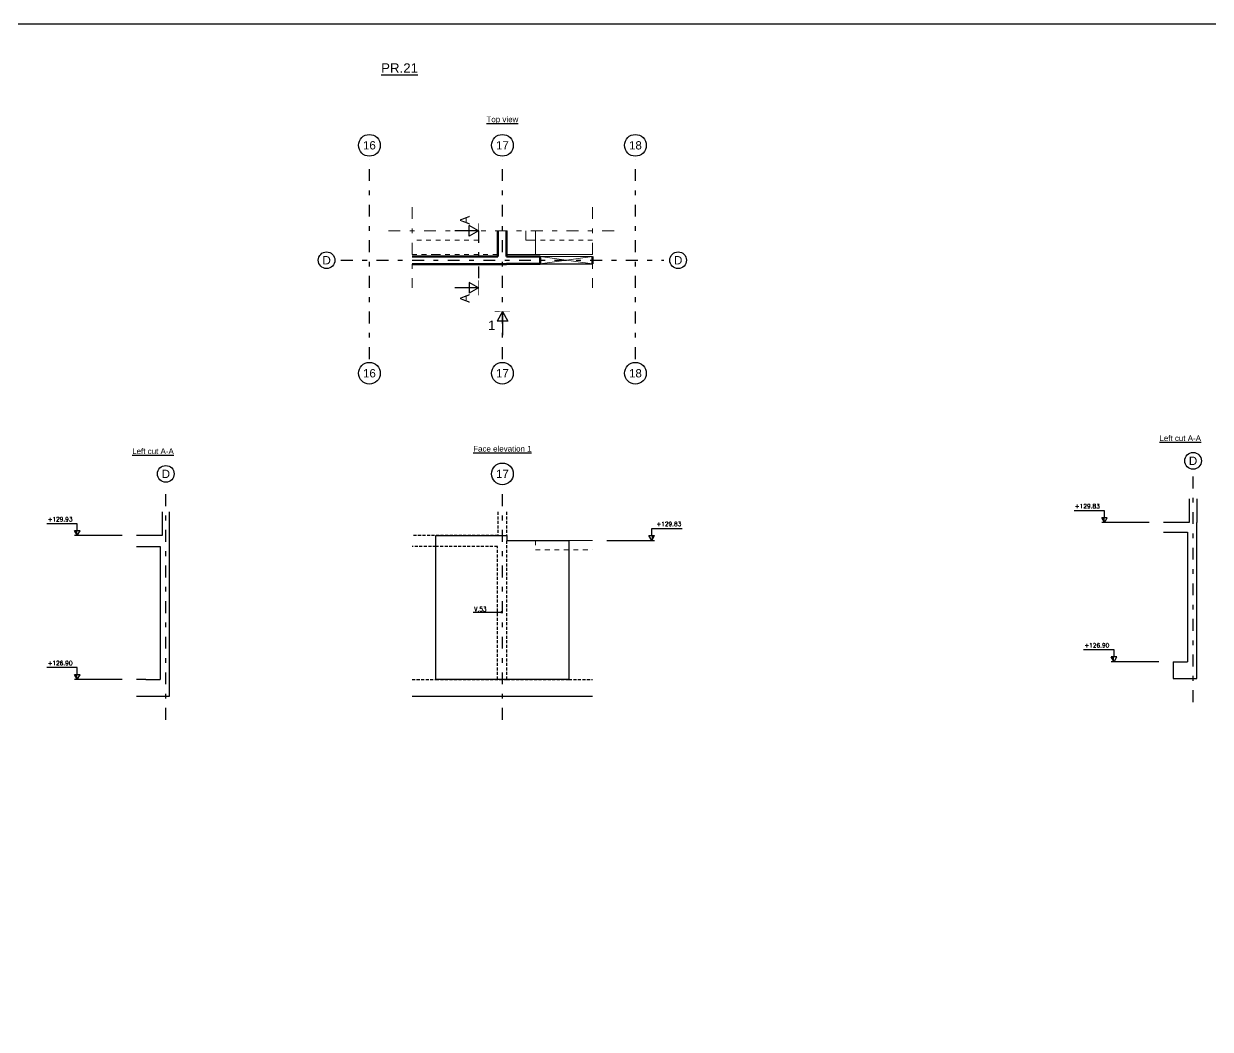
# Model space of a CAD drawing. Header units: millimetres. Extents: x -21776 to 63757, y -7870 to 8483.
# Drawn here: x 23705 to 26203, y -4478 to -2361 of the extents above; entities that cross this region are included whole.
import ezdxf
from ezdxf.enums import TextEntityAlignment as Align
from ezdxf.xclip import XClip

# ---------------------------------------------------------------- set-up
doc = ezdxf.new("R2010")
doc.units = ezdxf.units.MM
doc.header["$XCLIPFRAME"] = 0
for name, pattern in [('CACHE', [9.525, 6.35, -3.175]), ('GrDotted', [0.4, 0.1, -0.1, 0.1, -0.1]), ('GrFeatureAxis', [0.85, 0.25, -0.2, 0.1, -0.2, 0.1])]:
    doc.linetypes.add(name, pattern=pattern)
for name, color, linetype in [('COTATION', 1, 'Continuous'), ('Grid', 7, 'Continuous'), ('K_ENT_M_Building_PR.20', 7, 'Continuous'), ('K_ENT_M_Building_PR.21', 7, 'Continuous'), ('K_FOT_M_Building_PR.21', 7, 'Continuous'), ('K_FOT_M_Building_V.46', 7, 'Continuous'), ('K_OPN_M_Building_PR.21', 7, 'Continuous'), ('K_SLB_M_Building_PR.21', 7, 'Continuous'), ('K_wAL_M_Building_PR.21', 7, 'Continuous'), ('préfa v', 2, 'Continuous'), ('STR_TS_TXT', 7, 'Continuous'), ('STR_VOI-POT', 6, 'Continuous')]:
    doc.layers.add(name, color=color, linetype=linetype)
doc.styles.add('GrCut', font='swissli.ttf', dxfattribs={"height": 0.2})
doc.styles.add('GrDimensions', font='simplex.shx')
doc.styles.add('GrElevation', font='swissli.ttf', dxfattribs={"height": 0.2})
doc.styles.add('GrGrid', font='ARIAL.TTF', dxfattribs={"height": 0.17})
doc.styles.add('GrTitleDrawing', font='swissli.ttf', dxfattribs={"height": 0.2})
doc.styles.add('TEXTE TS', font='romans.shx', dxfattribs={"width": 0.7, "oblique": 15})

# ---------------------------------------------------------------- blocks, each defined once
blk = doc.blocks.new('*U1743')
at = {"color": 0, "linetype": 'ByBlock', "lineweight": -2}
for p, q in [((0, -0.16), (1.1, 0)), ((0, 0), (1.1, -0.16)), ((0.55, -0.16), (0.55, -0.16)), ((0.55, -0.16), (0.55, -0.16))]:
    blk.add_line(p, q, dxfattribs=at)
blk = doc.blocks.new('World Level Arrow 5_i')
at = {"color": 7, "linetype": 'Continuous', "lineweight": -3, "extrusion": (0, -1.22461e-16, -1)}
for p, q in [((0, 9.43), (0, -0.57)), ((-1, 0.57), (-1, -0.57)), ((0, 0), (-1, 0.57)), ((0, 0), (-1, -0.57))]:
    blk.add_line(p, q, dxfattribs=at)
blk.add_solid([(1, -0.57), (0, 0), (1, 0)], dxfattribs=at)
blk = doc.blocks.new('World Level Arrow 5')
at = {"color": 7, "linetype": 'Continuous', "lineweight": -3}
for p, q in [((-1, -0.57), (-1, 0.57)), ((0, 0), (-1, 0.57)), ((0, 0), (-1, -0.57)), ((0, -9.43), (0, 0.57))]:
    blk.add_line(p, q, dxfattribs=at)
blk.add_solid([(-1, 0.57), (0, 0), (-1, 0)], dxfattribs=at)

msp = doc.modelspace()

# ---------------------------------------------------------------- linework, layer by layer
at = {"layer": 'COTATION'}
msp.add_lwpolyline([(24650.65078, -3600.2126), (24710.80651, -3600.2126)], dxfattribs=at)
at = {"layer": 'COTATION', "const_width": 2.5}
msp.add_lwpolyline([(24709.55651, -3600.2126, 1), (24712.05651, -3600.2126, 1)], format="xyb", close=True, dxfattribs=at)
at = {"layer": 'Grid', "color": 4, "linetype": 'GrFeatureAxis', "lineweight": 25, "ltscale": 100}
for p, q in [((24432.50641, -3066.98985), (24432.50641, -2646.98735)), ((24712.50641, -3066.98985), (24712.50641, -2646.98735)), ((24992.50641, -3066.98985), (24992.50641, -2646.98735)), ((24372.50641, -2858.98985), (25052.50641, -2858.98985)), ((26166.46284, -3789.34452), (26166.46284, -3311.34352)), ((24003.94468, -3826.7857), (24003.94468, -3338.7847)), ((24712.50641, -3826.7857), (24712.50641, -3338.7847))]:
    msp.add_line(p, q, dxfattribs=at)
at = {"layer": 'Grid', "color": 1, "linetype": 'Continuous', "lineweight": 25, "ltscale": 100}
for centre, major_axis, start_param, end_param in [((24432.50641, -2616.98735), (16.17808, 16.17808), 5.4977871438, 11.780972451), ((24712.50641, -2616.98735), (-16.17808, 16.17808), 3.926990817, 10.2101761242), ((24992.50641, -2616.98735), (-16.17808, 16.17808), 3.926990817, 10.2101761242), ((24342.50641, -2858.98985), (12.4308, 12.4308), 5.4977871438, 11.780972451), ((25082.50641, -2858.98985), (12.4308, 12.4308), 5.4977871438, 11.780972451), ((24432.50641, -3096.98985), (16.17808, 16.17808), 5.4977871438, 11.780972451), ((24712.50641, -3096.98985), (-16.17808, 16.17808), 3.926990817, 10.2101761242), ((24992.50641, -3096.98985), (-16.17808, 16.17808), 3.926990817, 10.2101761242), ((26166.46284, -3281.34352), (-12.4308, 12.4308), 3.926990817, 10.2101761242), ((24003.94468, -3308.7847), (-12.4308, 12.4308), 3.926990817, 10.2101761242), ((24712.50641, -3308.7847), (16.17808, 16.17808), 5.4977871438, 11.780972451)]:
    msp.add_ellipse(centre, major_axis=major_axis, ratio=1, start_param=start_param, end_param=end_param, dxfattribs=at)
at = {"layer": 'K_ENT_M_Building_PR.20', "color": 120, "linetype": 'Continuous', "lineweight": -3}
for p, q in [((25975.13339, -3386.34352), (25916.13339, -3386.34352)), ((25975.13339, -3386.34352), (25916.13339, -3386.34352)), ((25980.13339, -3386.34352), (25975.13339, -3386.34352)), ((25980.13339, -3386.34352), (25975.13339, -3386.34352)), ((25980.13339, -3401.34352), (25980.13339, -3386.34352)), ((25980.13339, -3401.34352), (25980.13339, -3386.34352)), ((25995.1358, -3679.34452), (25936.1358, -3679.34452)), ((25995.1358, -3679.34452), (25936.1358, -3679.34452)), ((26000.1358, -3679.34452), (25995.1358, -3679.34452)), ((26000.1358, -3679.34452), (25995.1358, -3679.34452)), ((26000.1358, -3694.34452), (26000.1358, -3679.34452)), ((26000.1358, -3694.34452), (26000.1358, -3679.34452))]:
    msp.add_line(p, q, dxfattribs=at)
at = {"layer": 'K_ENT_M_Building_PR.21', "color": 9, "linetype": 'GrFeatureAxis', "lineweight": 20, "ltscale": 100}
for p, q in [((24522.50641, -2746.98735), (24522.50641, -2916.98985)), ((24902.50641, -2746.98735), (24902.50641, -2916.98985)), ((24472.50641, -2796.98735), (24952.50641, -2796.98735))]:
    msp.add_line(p, q, dxfattribs=at)
at = {"layer": 'K_ENT_M_Building_PR.21', "color": 7, "linetype": 'Continuous', "lineweight": -3, "ltscale": 100}
for p, q in [((24642.50641, -2796.98735), (24612.50641, -2796.98735)), ((24662.50641, -2796.98735), (24642.50641, -2785.64104)), ((24642.50641, -2808.33365), (24642.50641, -2785.64104)), ((24662.50641, -2796.98735), (24642.50641, -2796.98735)), ((24662.50641, -2796.98735), (24642.50641, -2808.33365)), ((24712.50641, -2966.98985), (24701.16011, -2986.98985)), ((24712.50641, -2966.98985), (24723.85272, -2986.98985)), ((24712.50641, -2966.98985), (24712.50641, -2986.98985)), ((24723.85272, -2986.98985), (24701.16011, -2986.98985)), ((24712.50641, -2986.98985), (24712.50641, -3016.98985))]:
    msp.add_line(p, q, dxfattribs=at)
at = {"layer": 'K_ENT_M_Building_PR.21', "color": 7, "linetype": 'Continuous', "lineweight": -3, "ltscale": 100, "extrusion": (0, -1.22461e-16, -1)}
for p, q in [((24642.50641, -2916.98985), (24612.50641, -2916.98985)), ((24662.50641, -2916.98985), (24642.50641, -2905.64354)), ((24642.50641, -2905.64354), (24642.50641, -2928.33615)), ((24662.50641, -2916.98985), (24642.50641, -2916.98985)), ((24662.50641, -2916.98985), (24642.50641, -2928.33615))]:
    msp.add_line(p, q, dxfattribs=at)
at = {"layer": 'K_ENT_M_Building_PR.21', "color": 120, "linetype": 'Continuous', "lineweight": -3}
for p, q in [((23812.61522, -3413.7847), (23753.61522, -3413.7847)), ((23812.61522, -3413.7847), (23753.61522, -3413.7847)), ((23817.61522, -3413.7847), (23812.61522, -3413.7847)), ((23817.61522, -3413.7847), (23812.61522, -3413.7847)), ((23817.61522, -3428.7847), (23817.61522, -3413.7847)), ((23817.61522, -3428.7847), (23817.61522, -3413.7847)), ((25026.83337, -3438.7847), (25026.83337, -3423.7847)), ((25026.83337, -3423.7847), (25031.83337, -3423.7847)), ((25026.83337, -3438.7847), (25026.83337, -3423.7847)), ((25026.83337, -3423.7847), (25031.83337, -3423.7847)), ((25031.83337, -3423.7847), (25090.83337, -3423.7847)), ((25031.83337, -3423.7847), (25090.83337, -3423.7847)), ((23812.61522, -3716.7857), (23753.61522, -3716.7857)), ((23812.61522, -3716.7857), (23753.61522, -3716.7857)), ((23817.61522, -3716.7857), (23812.61522, -3716.7857)), ((23817.61522, -3716.7857), (23812.61522, -3716.7857)), ((23817.61522, -3731.7857), (23817.61522, -3716.7857)), ((23817.61522, -3731.7857), (23817.61522, -3716.7857))]:
    msp.add_line(p, q, dxfattribs=at)
at = {"layer": 'K_ENT_M_Building_PR.21', "color": 7, "linetype": 'Continuous', "lineweight": -3, "ltscale": 100, "const_width": 1.2}
for points in [[(24662.52632, -2812.91255), (24662.48651, -2781.06214)], [(24728.43162, -2966.96994), (24696.58121, -2967.00975)]]:
    msp.add_lwpolyline(points, dxfattribs=at)
at = {"layer": 'K_ENT_M_Building_PR.21', "color": 7, "linetype": 'GrFeatureAxis', "lineweight": -3, "ltscale": 100}
msp.add_lwpolyline([(24662.50641, -2796.98735), (24662.50641, -2916.98985)], dxfattribs=at)
at = {"layer": 'K_ENT_M_Building_PR.21', "color": 7, "linetype": 'Continuous', "lineweight": -3, "ltscale": 100, "extrusion": (0, -1.22461e-16, -1), "const_width": 1.2}
msp.add_lwpolyline([(-24662.52632, -2901.06464), (-24662.48651, -2932.91505)], dxfattribs=at)
at = {"layer": 'K_FOT_M_Building_PR.21', "color": 9, "linetype": 'GrDotted', "lineweight": 15, "ltscale": 100}
for p, q in [((24662.15546, -2796.98735), (24662.15546, -2816.98985)), ((24662.15546, -2816.98985), (24522.50641, -2816.98969)), ((24902.50641, -2816.98978), (24782.15423, -2816.98964))]:
    msp.add_line(p, q, dxfattribs=at)
at = {"layer": 'K_FOT_M_Building_PR.21', "color": 4, "linetype": 'Continuous', "lineweight": 20, "ltscale": 100}
for p, q in [((24762.15546, -2816.98962), (24762.15546, -2796.98735)), ((24782.15423, -2816.98964), (24762.15546, -2816.98962))]:
    msp.add_line(p, q, dxfattribs=at)
at = {"layer": 'K_FOT_M_Building_V.46', "color": 4, "linetype": 'Continuous', "ltscale": 100}
msp.add_line((24522.50641, -3776.7857), (24902.50641, -3776.7857), dxfattribs=at)
msp.add_lwpolyline([(24722.15423, -3448.7847), (24852.50641, -3448.7847), (24852.50641, -3741.7847), (24572.50641, -3741.7847), (24572.50641, -3438.7847), (24722.15423, -3438.7847), (24722.15423, -3448.7847)], close=True, dxfattribs=at)
at = {"layer": 'K_OPN_M_Building_PR.21', "color": 11, "linetype": 'Continuous', "lineweight": 20, "ltscale": 100}
msp.add_line((24782.15423, -2796.98735), (24782.15423, -2846.79423), dxfattribs=at)
at = {"layer": 'K_OPN_M_Building_PR.21', "color": 161, "linetype": 'Continuous', "lineweight": 20, "ltscale": 100}
for p, q in [((24792.29096, -2866.82069), (24902.29096, -2866.86012)), ((24902.29669, -2850.86012), (24792.2967, -2850.82069))]:
    msp.add_line(p, q, dxfattribs=at)
at = {"layer": 'K_OPN_M_Building_PR.21', "color": 9, "linetype": 'GrDotted', "lineweight": 15, "ltscale": 100}
msp.add_line((24782.15423, -3448.7847), (24782.15423, -3468.7872), dxfattribs=at)
at = {"layer": 'K_SLB_M_Building_PR.21', "color": 103, "linetype": 'Continuous', "lineweight": 20, "ltscale": 100}
msp.add_line((24782.15423, -2846.79423), (24902.50641, -2846.79423), dxfattribs=at)
at = {"layer": 'K_SLB_M_Building_PR.21', "color": 9, "linetype": 'GrDotted', "lineweight": 15, "ltscale": 100}
msp.add_line((24782.15423, -3468.7872), (24902.50641, -3468.7872), dxfattribs=at)
at = {"layer": 'K_wAL_M_Building_PR.21', "color": 9, "linetype": 'GrDotted', "lineweight": 15, "ltscale": 100}
for p, q in [((24702.15298, -2846.98735), (24702.15298, -2796.98735)), ((24572.50641, -2846.98735), (24522.50641, -2846.98735)), ((24702.15298, -2846.98735), (24572.50641, -2846.98735)), ((24721.20298, -2866.7952), (24721.20298, -2866.7952)), ((24722.15423, -2866.79554), (24722.15423, -2866.79554))]:
    msp.add_line(p, q, dxfattribs=at)
at = {"layer": 'K_wAL_M_Building_PR.21', "color": 6, "linetype": 'Continuous', "lineweight": 60, "ltscale": 100}
for p, q in [((24703.10548, -2796.98735), (24703.10548, -2850.98985)), ((24721.20298, -2850.7952), (24721.20298, -2796.98735)), ((24703.10548, -2850.98985), (24522.50641, -2850.98985)), ((24522.50641, -2866.98985), (24721.20298, -2866.98985)), ((24792.2967, -2850.82069), (24721.20298, -2850.7952)), ((24721.20298, -2866.98985), (24721.20298, -2866.7952)), ((24721.20298, -2866.7952), (24792.29096, -2866.82069)), ((24792.29096, -2866.82069), (24792.2967, -2850.82069)), ((24902.29669, -2850.86012), (24902.29096, -2866.86012)), ((24902.29096, -2866.86012), (24902.50641, -2866.8602)), ((24902.50641, -2850.8602), (24902.29669, -2850.86012))]:
    msp.add_line(p, q, dxfattribs=at)
at = {"layer": 'K_wAL_M_Building_PR.21', "color": 6, "linetype": 'Continuous', "lineweight": 20, "ltscale": 100}
for p, q in [((24722.15548, -2846.98735), (24722.15548, -2796.98735)), ((24722.15423, -2850.79554), (24722.15423, -2846.98735)), ((24852.50641, -2846.98735), (24722.15548, -2846.98735)), ((24902.50641, -2846.98735), (24852.50641, -2846.98735)), ((24721.20298, -2866.98985), (24722.15423, -2866.98985)), ((24722.15423, -2866.98985), (24722.15423, -2866.79554)), ((24722.15423, -2866.98985), (24852.50641, -2866.98985)), ((24852.50641, -2866.98985), (24902.50641, -2866.98985)), ((24722.15423, -3438.7847), (24721.20298, -3438.7847)), ((24722.15423, -3448.7847), (24722.15423, -3438.7847)), ((24852.50641, -3448.7847), (24722.15423, -3448.7847)), ((24902.50641, -3448.7847), (24852.50641, -3448.7847))]:
    msp.add_line(p, q, dxfattribs=at)
at = {"layer": 'préfa v', "color": 2, "ltscale": 3}
for p, q in [((26158.32683, -3361.34352), (26158.32683, -3411.34352)), ((26174.32683, -3361.34352), (26174.32683, -3411.34352)), ((23995.94468, -3388.7847), (23995.94468, -3438.7847)), ((24011.94468, -3438.7847), (24011.94468, -3388.7847)), ((26154.26723, -3411.34352), (26104.46034, -3411.34352)), ((26158.32683, -3411.34352), (26154.46034, -3411.34352)), ((26174.46284, -3411.34352), (26174.32683, -3411.34352)), ((26174.46284, -3704.34352), (26174.46284, -3411.34352)), ((23991.94218, -3438.7847), (23941.94218, -3438.7847)), ((23995.94468, -3438.7847), (23991.94218, -3438.7847)), ((24011.94468, -3741.7847), (24011.94468, -3438.7847)), ((26104.46034, -3431.34602), (26154.46034, -3431.34602)), ((26154.46034, -3431.34602), (26154.46034, -3704.34352)), ((23941.94218, -3461.7847), (23991.94218, -3461.7847)), ((23991.94218, -3461.7847), (23991.94218, -3741.7847)), ((26124.46276, -3704.34452), (26154.46034, -3704.34352)), ((26124.46276, -3704.34452), (26124.46276, -3739.34452)), ((26174.46284, -3739.34452), (26174.46284, -3704.34452)), ((23961.94468, -3741.7857), (23941.94218, -3741.7857)), ((23961.94468, -3741.7857), (23991.94218, -3741.7847)), ((24011.94468, -3776.7857), (24011.94468, -3741.7857)), ((26124.46276, -3739.34452), (26174.46284, -3739.34452)), ((23941.94218, -3776.7857), (23961.94468, -3776.7857)), ((23961.94468, -3776.7857), (24011.94468, -3776.7857))]:
    msp.add_line(p, q, dxfattribs=at)
at = {"layer": 'STR_VOI-POT', "color": 7, "linetype": 'CACHE'}
for p, q in [((24703.10548, -3388.7847), (24703.10548, -3438.7847)), ((24721.20298, -3388.7847), (24721.20298, -3438.7847)), ((24703.10548, -3438.7847), (24522.50641, -3438.7847)), ((24572.50641, -3461.7847), (24522.50641, -3461.7847)), ((24702.15298, -3461.7847), (24572.50641, -3461.7847)), ((24702.15298, -3741.7847), (24702.15298, -3461.7847)), ((24722.15548, -3741.7847), (24722.15548, -3448.7847)), ((24522.50641, -3741.7847), (24572.50641, -3741.7847)), ((24572.50641, -3741.7847), (24722.15423, -3741.7847)), ((24722.15423, -3741.7847), (24852.50641, -3741.7847)), ((24852.50641, -3741.7847), (24902.50641, -3741.7847))]:
    msp.add_line(p, q, dxfattribs=at)
at = {"layer": 'STR_VOI-POT'}
msp.add_lwpolyline([(-14626.05801, -2360.94219), (63756.79188, -2360.94219), (63756.79188, -6687.41341), (-14626.05801, -6687.41341)], close=True, dxfattribs=at)

# ---------------------------------------------------------------- block references
at = {"layer": 'K_ENT_M_Building_PR.20', "color": 120, "linetype": 'Continuous', "lineweight": -3, "xscale": 10, "yscale": 10, "zscale": 10, "rotation": 270}
for p in [(25980.13339, -3411.34352), (25980.13339, -3411.34352), (26000.1358, -3704.34452), (26000.1358, -3704.34452)]:
    msp.add_blockref('World Level Arrow 5_i', p, dxfattribs=at)
at = {"layer": 'K_ENT_M_Building_PR.21', "color": 120, "linetype": 'Continuous', "lineweight": -3, "xscale": 10, "yscale": 10, "zscale": 10, "rotation": 270}
for name, p in [('World Level Arrow 5_i', (23817.61522, -3438.7847)), ('World Level Arrow 5_i', (23817.61522, -3438.7847)), ('World Level Arrow 5', (25026.83337, -3448.7847)), ('World Level Arrow 5', (25026.83337, -3448.7847)), ('World Level Arrow 5_i', (23817.61522, -3741.7857)), ('World Level Arrow 5_i', (23817.61522, -3741.7857))]:
    msp.add_blockref(name, p, dxfattribs=at)
at = {"layer": 'K_OPN_M_Building_PR.21', "color": 161, "linetype": 'Continuous', "lineweight": 20, "ltscale": 100}
ref = msp.add_blockref('*U1743', (24792.2967, -2850.82069, -12640), dxfattribs=dict(at, xscale=99.99999999999842, yscale=100, zscale=100, rotation=359.9794592582128))
XClip(ref).set_block_clipping_path([(-2.6976654487, -0.6626587431), (1.1023343071, -0.6612964295), (1.1019040939, 0.5387284934), (-2.6980956619, 0.5373661798)])

# ---------------------------------------------------------------- texts
at = {"layer": 'Grid', "color": 1, "linetype": 'Continuous', "lineweight": -3, "ltscale": 100, "style": 'GrGrid'}
for s, height, p in [('16', 17.371078, (24432.50641, -2616.98735)), ('17', 17.371078, (24712.50641, -2616.98735)), ('18', 17.371078, (24992.50641, -2616.98735)), ('D', 17.57981, (24342.50641, -2858.98985)), ('D', 17.57981, (25082.50641, -2858.98985)), ('16', 17.371078, (24432.50641, -3096.98985)), ('17', 17.371078, (24712.50641, -3096.98985)), ('18', 17.371078, (24992.50641, -3096.98985)), ('D', 17.57981, (26166.46284, -3281.34352)), ('D', 17.57981, (24003.94468, -3308.7847)), ('17', 17.371078, (24712.50641, -3308.7847))]:
    msp.add_text(s, height=height, dxfattribs=at).set_placement(p, align=Align.MIDDLE_CENTER)
at = {"layer": 'K_ENT_M_Building_PR.20', "color": 7, "linetype": 'Continuous', "lineweight": -3, "ltscale": 100, "insert": (26139.46159, -3233.76371), "char_height": 12, "attachment_point": 5, "style": 'GrTitleDrawing'}
msp.add_mtext('\\LLeft cut A-A', dxfattribs=at)
at = {"layer": 'K_ENT_M_Building_PR.20', "color": 0, "linetype": 'Continuous', "lineweight": -3, "char_height": 9, "attachment_point": 9, "style": 'GrDimensions'}
for s, insert in [('\\A1;+129.83', (25970.13339, -3381.34352)), ('\\A1;+126.90', (25990.1358, -3674.34452))]:
    msp.add_mtext(s, dxfattribs=dict(at, insert=insert))
at = {"layer": 'K_ENT_M_Building_PR.21', "color": 7, "linetype": 'Continuous', "lineweight": -3, "ltscale": 100, "attachment_point": 5}
for s, insert, char_height, style in [('{\\LPR.21}', (24496.0142, -2454.29545), 20, 'GrTitleDrawing'), ('\\LTop view', (24712.50641, -2564.10808), 12, 'GrTitleDrawing'), ('{1}', (24690.09663, -2996.02872), 20, 'GrElevation'), ('\\LLeft cut A-A', (23976.94343, -3261.20489), 12, 'GrTitleDrawing'), ('\\LFace elevation 1', (24712.50641, -3255.90543), 12, 'GrTitleDrawing')]:
    msp.add_mtext(s, dxfattribs=dict(at, insert=insert, char_height=char_height, style=style))
at = {"layer": 'K_ENT_M_Building_PR.21', "color": 7, "linetype": 'Continuous', "lineweight": -3, "ltscale": 100, "char_height": 20, "attachment_point": 5, "rotation": 90, "style": 'GrCut'}
for insert in [(24633.46754, -2774.57756), (24633.46754, -2939.39963)]:
    msp.add_mtext('{A}', dxfattribs=dict(at, insert=insert))
at = {"layer": 'K_ENT_M_Building_PR.21', "color": 0, "linetype": 'Continuous', "lineweight": -3, "char_height": 9, "style": 'GrDimensions'}
for s, insert, attachment_point in [('\\A1;+129.93', (23807.61522, -3408.7847), 9), ('\\A1;+129.83', (25036.83337, -3418.7847), 7), ('\\A1;+126.90', (23807.61522, -3711.7857), 9)]:
    msp.add_mtext(s, dxfattribs=dict(at, insert=insert, attachment_point=attachment_point))
at = {"layer": 'STR_TS_TXT', "style": 'TEXTE TS', "width": 0.8}
msp.add_text('V.53', height=10, dxfattribs=at).set_placement((24653.21306, -3598.56144, -0.00589))

doc.saveas('drawing.dxf')
